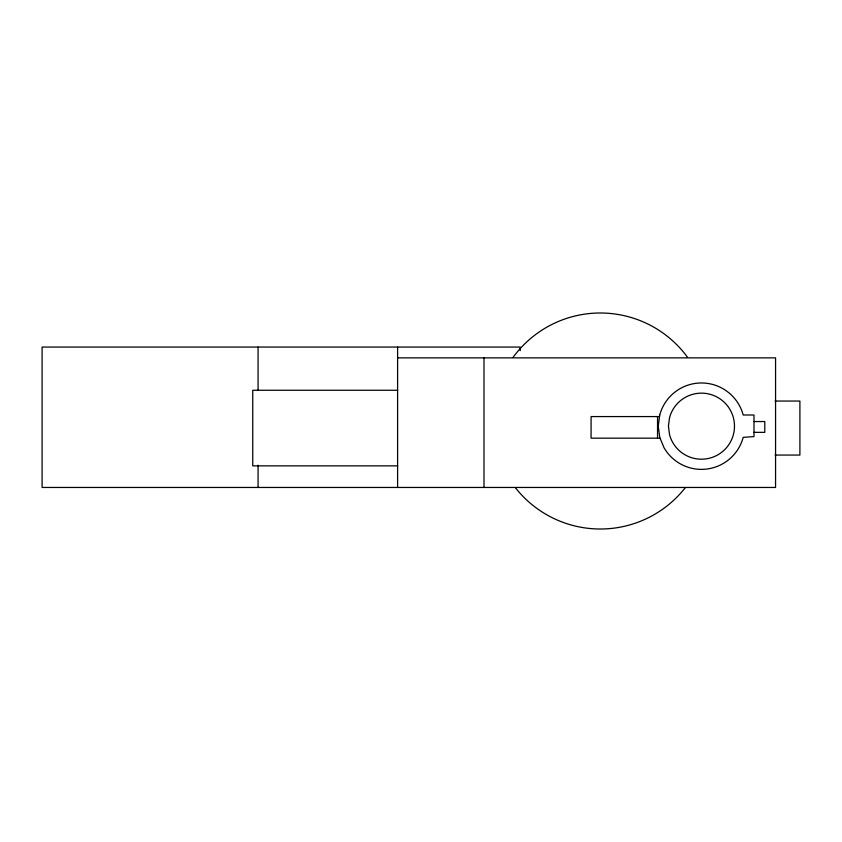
<?xml version="1.0" encoding="UTF-8"?>
<svg xmlns="http://www.w3.org/2000/svg" width="842" height="842" viewBox="0 0 842 842"><rect width="100%" height="100%" fill="white"/><g stroke="black" fill="none" stroke-linecap="round" stroke-linejoin="round"><path stroke-width="1.26" d="M397.603 357.861L775.566 357.861L775.566 487.455L42.1 487.455L42.1 347.062L520.209 347.062L520.209 350.661M397.603 390.256L252.747 390.256L252.747 465.858L397.603 465.858M775.103 401.055L799.9 401.055L799.9 455.059L775.103 455.059M659.539 416.569L591.084 416.569L591.084 438.166L660.075 438.166M753.99 421.547L764.789 421.547L764.789 432.346L753.99 432.346M657.539 416.569L657.539 438.166M483.992 357.861L483.992 487.455M397.603 347.062L397.603 487.455M258.073 347.062L258.073 390.362M258.073 465.142L258.073 487.455M685.22 487.771A107.997 107.997 0 0 1 515.441 487.771M513.094 357.324A107.997 107.997 0 0 1 687.556 357.324M659.739 415.001L658.265 426.178L659.739 437.356L664.054 447.776A43.195 43.195 0 0 0 743.191 437.356L753.99 436.598L753.99 415.001L743.191 415.001A43.195 43.195 0 0 0 659.739 415.001M669.558 417.632L668.432 426.178L669.558 434.725A33.027 33.027 0 0 0 720.405 453.228A33.027 33.027 0 0 0 720.405 399.119A33.027 33.027 0 0 0 669.558 417.632"/></g></svg>
